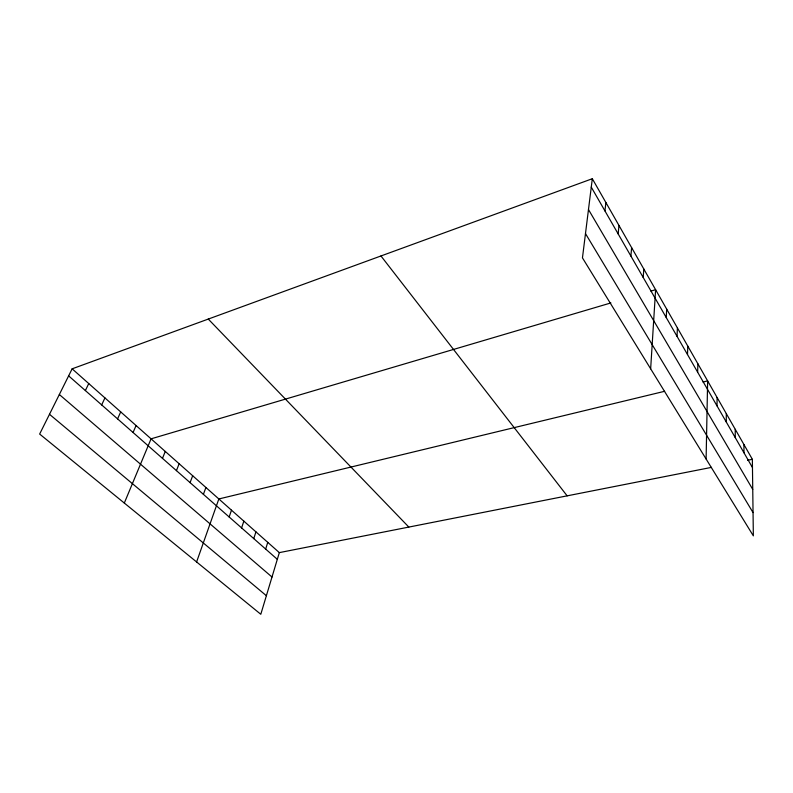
<?xml version="1.0" encoding="UTF-8"?>
<svg xmlns="http://www.w3.org/2000/svg" width="793" height="793" viewBox="0 0 793 793"><rect width="100%" height="100%" fill="white"/><g stroke="black" fill="none" stroke-linecap="round" stroke-linejoin="round"><path stroke-width="1.19" d="M726.269 421.965L726.309 413.649M717.011 405.867L717.11 397.521M706.107 459.008L707.634 380.908L702.995 382.038M697.642 372.175L697.87 363.789M687.501 354.54L687.799 346.135M677.044 336.331L677.41 327.915M666.239 317.547L666.685 309.121M650.656 368.814L655.613 289.703L650.914 291.09M643.202 277.471L643.817 269.025M630.901 256.07L631.615 247.634M618.153 233.905L618.976 225.47M604.95 210.938L605.882 202.522M592.312 178.722L582.458 257.884L753.35 535.86L752.359 459.316L592.312 178.722L72.143 368.824L39.65 434.049L260.798 614.278L279.334 552.622L711.499 467.374M265.675 549.083L267.756 542.353M253.77 538.625L255.931 531.865M241.597 527.92L243.847 521.14M229.157 516.986L231.487 510.177M196.595 561.959L218.838 498.966L664.593 391.306M203.404 494.346L205.912 487.487M190.082 482.63L192.679 475.75M176.442 470.645L179.129 463.736M162.476 458.364L165.271 451.435M124.313 503.04L151.066 438.836L610.888 302.926M133.065 432.512L136.079 425.544M117.572 418.892L120.705 411.904M101.682 404.926L104.934 397.917M85.376 390.582L88.747 383.564M747.571 460.257L752.359 459.316M49.493 414.293L266.379 595.712M59.336 394.517L271.999 577.026M68.634 375.862L277.322 559.323M72.143 368.824L279.334 552.622M208.272 319.073L408.831 527.077M380.957 255.961L567.144 495.853M585.482 233.588L753.053 512.605M588.475 209.54L752.745 489.39M591.261 187.118L752.458 467.543M743.923 444.526L743.983 452.783M735.24 429.31L735.25 437.597"/></g></svg>
